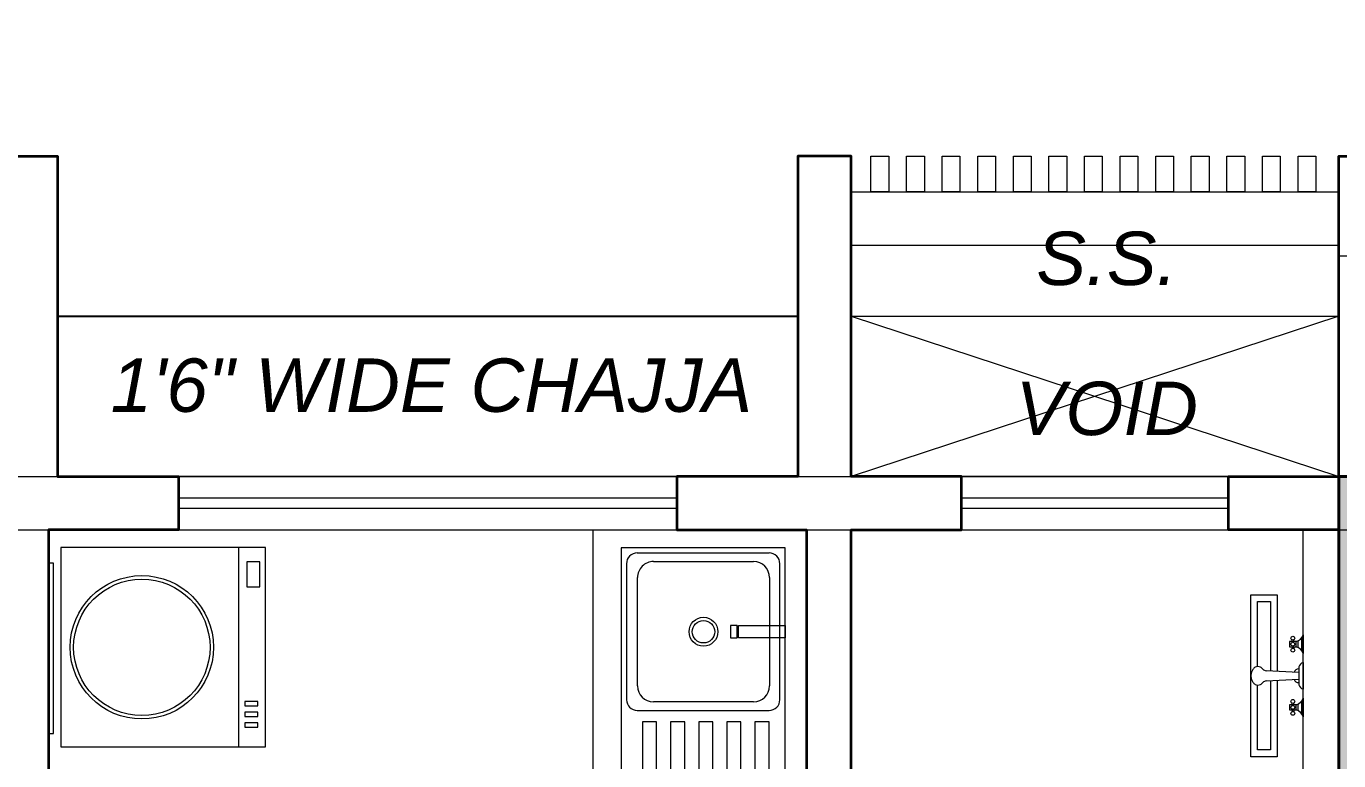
# Model space of a CAD drawing. Header units: millimetres. Extents: x 0 to 125073, y 0 to 71249.
# Drawn here: x 78022 to 81709, y 57410 to 59474 of the extents above; entities that cross this region are included whole.
import ezdxf
from ezdxf.lldxf.tags import DXFTag

# ---------------------------------------------------------------- set-up
doc = ezdxf.new("R2010")
doc.units = ezdxf.units.MM
doc.linetypes.add('DASH', pattern=[1, 0.5, -0.5])
for name, color, linetype, lineweight, true_color in [('DA_BEAM', 7, 'DASH', 15, 0xc2c20000), ('DA_BUILDING LINE', 7, 'Continuous', 9, 0xc2db0000), ('DA_FURNITURE', 102, 'Continuous', 5, 0xc2666666)]:
    doc.layers.add(name, color=color, linetype=linetype, lineweight=lineweight, true_color=true_color)
for name, color, linetype, lineweight in [('DA_CARPET AREA RERA', 30, 'Continuous', 9), ('DA_COLUMN', 40, 'Continuous', 40), ('DA_DOTTED LINES', 8, 'DASH', 5), ('DA_ELEVATION FEATURE', 5, 'Continuous', 5), ('DA_LINE', 155, 'Continuous', 9), ('DA_TEXT IN SQ.FT', 193, 'Continuous', 9), ('DA_WALL', 7, 'Continuous', 35), ('DA_WINDOW', 4, 'Continuous', 9)]:
    doc.layers.add(name, color=color, linetype=linetype, lineweight=lineweight)
for name, color, linetype in [('DA_CHAJJA', 44, 'Continuous'), ('DA_COLUMN HATCH', 251, 'Continuous'), ('DA_DOOR', 35, 'Continuous')]:
    doc.layers.add(name, color=color, linetype=linetype)
doc.styles.get("Standard").update_dxf_attribs({"font": 'arial.ttf'})
tags = doc.linetypes.add('( Hidden )', pattern=[0.375, 0.25, -0.125]).pattern_tags.tags
tags[6:7] = [DXFTag(74, 4), DXFTag(75, 0), DXFTag(340, '0'), DXFTag(46, 1.0), DXFTag(50, 0.0), DXFTag(44, 0.0), DXFTag(45, 0.0)]
tags[4:5] = [DXFTag(74, 4), DXFTag(75, 0), DXFTag(340, '0'), DXFTag(46, 1.0), DXFTag(50, 0.0), DXFTag(44, 0.0), DXFTag(45, 0.0)]

# ---------------------------------------------------------------- blocks, each defined once
blk = doc.blocks.new('GSHGJSDFGJ')
at = {"layer": 'DA_BUILDING LINE', "linetype": '( Hidden )', "ltscale": 500}
blk.add_lwpolyline([(-29863.6, 94886.5), (-27778.6, 94886.5), (-27778.6, 99156.5), (-24428.6, 99156.5), (-24428.6, 98536.5), (-19333.6, 98536.5), (-19333.6, 99156.5), (-12833.6, 99156.5), (-12833.6, 98536.5), (-11313.6, 98536.5), (-11313.6, 98086.5), (-8908.6, 98086.5), (-8908.6, 99801.5), (-4698.6, 99801.5), (-4698.6, 97871.5), (-3283.6, 97871.5), (-3283.6, 99801.5), (676.4, 99801.5)], dxfattribs=at)
blk = doc.blocks.new('WASHING MACHINE1')
at = {"linetype": 'Continuous'}
for p, q in [((10326.3552, 5531.1311), (10326.9152, 5531.1311)), ((10326.3552, 5530.556), (10326.3552, 5531.1311)), ((10326.4111, 5531.1096), (10326.4233, 5531.1096)), ((10326.4111, 5531.0728), (10326.4111, 5531.1096)), ((10326.4233, 5531.1096), (10326.4233, 5531.0728)), ((10326.4408, 5531.1096), (10326.4531, 5531.1096)), ((10326.4408, 5531.0728), (10326.4408, 5531.1096)), ((10326.4531, 5531.1096), (10326.4531, 5531.0728)), ((10326.4706, 5531.0728), (10326.4706, 5531.1096)), ((10326.4706, 5531.1096), (10326.4828, 5531.1096)), ((10326.4828, 5531.1096), (10326.4828, 5531.0728)), ((10326.8055, 5531.1149), (10326.8755, 5531.1149)), ((10326.8055, 5531.0781), (10326.8055, 5531.1149)), ((10326.8755, 5531.1149), (10326.8755, 5531.0781)), ((10326.9152, 5531.1311), (10326.9152, 5530.556)), ((10326.4233, 5531.0728), (10326.4111, 5531.0728)), ((10326.4531, 5531.0728), (10326.4408, 5531.0728)), ((10326.4828, 5531.0728), (10326.4706, 5531.0728)), ((10326.8755, 5531.0781), (10326.8055, 5531.0781)), ((10326.3552, 5531.0561), (10326.9152, 5531.0561)), ((10326.9152, 5530.556), (10326.3552, 5530.556)), ((10326.393, 5530.5351), (10326.8714, 5530.5351)), ((10326.393, 5530.5211), (10326.393, 5530.5351)), ((10326.8714, 5530.5211), (10326.393, 5530.5211)), ((10326.8714, 5530.5351), (10326.8714, 5530.5211))]:
    blk.add_line(p, q, dxfattribs=at)
blk = doc.blocks.new('eww')
at = {"layer": 'DA_FURNITURE'}
for radius in [0.2014, 0.1916]:
    blk.add_circle((-2207.1169, 1541.465), radius, dxfattribs=at)
at = {"layer": 'DA_FURNITURE', "xscale": -1, "rotation": 270}
blk.add_blockref('WASHING MACHINE1', (-7737.9003, -8785.1702), dxfattribs=at)
blk = doc.blocks.new('t5r7ui68')
at = {"layer": 'DA_FURNITURE'}
for p, q in [((3503.2333, 922.1039), (3502.1892, 922.1039)), ((3502.1892, 922.1039), (3502.1892, 921.6432)), ((3503.2333, 921.6432), (3503.2333, 922.1039)), ((3502.6164, 922.0889), (3502.2341, 922.0889)), ((3502.2732, 922.0598), (3502.5773, 922.0598)), ((3502.2042, 922.059), (3502.2042, 921.6882)), ((3502.6463, 921.6882), (3502.6463, 922.059)), ((3502.2282, 921.734), (3502.2282, 922.0149)), ((3502.6223, 922.0149), (3502.6223, 921.734)), ((3502.2341, 921.6582), (3502.6164, 921.6582)), ((3502.5773, 921.689), (3502.2732, 921.689)), ((3502.1892, 921.6432), (3503.2333, 921.6432))]:
    blk.add_line(p, q, dxfattribs=at)
at = {"layer": 'DA_FURNITURE', "ltscale": 2}
for points in [[(3502.4076, 921.9732), (3502.4076, 922.1039), (3502.4429, 922.1039), (3502.4429, 921.9732)], [(3502.4429, 921.9503), (3502.4429, 921.9689), (3502.4076, 921.9689), (3502.4076, 921.9503)]]:
    blk.add_lwpolyline(points, close=True, dxfattribs=at)
at = {"layer": 'DA_FURNITURE'}
for points in [[(3503.2099, 922.0191), (3503.2099, 922.0586), (3502.6789, 922.0586), (3502.6789, 922.0191)], [(3503.2099, 921.9401), (3503.2099, 921.9796), (3502.6789, 921.9796), (3502.6789, 921.9401)], [(3503.2099, 921.8611), (3503.2099, 921.9006), (3502.6789, 921.9006), (3502.6789, 921.8611)], [(3503.2099, 921.7822), (3503.2099, 921.8216), (3502.6789, 921.8216), (3502.6789, 921.7822)], [(3503.2099, 921.7032), (3503.2099, 921.7427), (3502.6789, 921.7427), (3502.6789, 921.7032)]]:
    blk.add_lwpolyline(points, close=True, dxfattribs=at)
for radius in [0.0405, 0.0315]:
    blk.add_circle((3502.4253, 921.8744), radius, dxfattribs=at)
for centre, radius, start, end in [((3502.2341, 922.059), 0.03, 90, 180), ((3502.2732, 922.0149), 0.045, 90, 180), ((3502.5773, 922.0149), 0.045, 0, 90), ((3502.6164, 922.059), 0.03, 0, 90), ((3502.2732, 921.734), 0.045, 180, 270), ((3502.5773, 921.734), 0.045, 270, 0), ((3502.2341, 921.6882), 0.03, 180, 270), ((3502.6164, 921.6882), 0.03, 270, 0)]:
    blk.add_arc(centre, radius, start, end, dxfattribs=at)
blk = doc.blocks.new('tap')
at = {"layer": 'DA_FURNITURE'}
for p, q in [((-0.1835, -0.2062), (-0.1835, -0.1402)), ((-0.1835, -0.2062), (-0.1835, -0.1402)), ((-0.1775, -0.1944), (-0.1775, -0.1519)), ((-0.1775, -0.1944), (-0.1775, -0.1519)), ((-0.1655, -0.1616), (-0.1655, -0.1845)), ((-0.1655, -0.1616), (-0.1655, -0.1845)), ((-0.1355, -0.1642), (-0.1595, -0.1642)), ((-0.1595, -0.1642), (-0.1595, -0.1822)), ((-0.1355, -0.1642), (-0.1595, -0.1642)), ((-0.1595, -0.1642), (-0.1595, -0.1822)), ((-0.1595, -0.1822), (-0.1355, -0.1822)), ((-0.1595, -0.1822), (-0.1355, -0.1822)), ((-0.1505, -0.1642), (-0.1505, -0.1582)), ((-0.1505, -0.1642), (-0.1505, -0.1582)), ((-0.1505, -0.1822), (-0.1505, -0.1882)), ((-0.1505, -0.1822), (-0.1505, -0.1882)), ((-0.1445, -0.1642), (-0.1445, -0.1582)), ((-0.1445, -0.1642), (-0.1445, -0.1582)), ((-0.1445, -0.1822), (-0.1445, -0.1882)), ((-0.1445, -0.1822), (-0.1445, -0.1882)), ((-0.1355, -0.1822), (-0.1355, -0.1642)), ((-0.1355, -0.1822), (-0.1355, -0.1642)), ((-0.1835, -0.331), (-0.1835, -0.2374)), ((-0.1835, -0.331), (-0.1835, -0.2374)), ((-0.1679, -0.3154), (-0.1679, -0.253)), ((-0.1679, -0.3154), (-0.1679, -0.253)), ((-0.0541, -0.2665), (-0.1679, -0.2721)), ((-0.0541, -0.2665), (-0.1679, -0.2721)), ((-0.1679, -0.2962), (-0.0541, -0.3018)), ((-0.1679, -0.2962), (-0.0541, -0.3018)), ((-0.1835, -0.4282), (-0.1835, -0.3622)), ((-0.1835, -0.4282), (-0.1835, -0.3622)), ((-0.1775, -0.4164), (-0.1775, -0.3739)), ((-0.1775, -0.4164), (-0.1775, -0.3739)), ((-0.1655, -0.3836), (-0.1655, -0.4065)), ((-0.1655, -0.3836), (-0.1655, -0.4065)), ((-0.1355, -0.3862), (-0.1595, -0.3862)), ((-0.1595, -0.3862), (-0.1595, -0.4042)), ((-0.1355, -0.3862), (-0.1595, -0.3862)), ((-0.1595, -0.3862), (-0.1595, -0.4042)), ((-0.1595, -0.4042), (-0.1355, -0.4042)), ((-0.1595, -0.4042), (-0.1355, -0.4042)), ((-0.1505, -0.3862), (-0.1505, -0.3802)), ((-0.1505, -0.3862), (-0.1505, -0.3802)), ((-0.1505, -0.4042), (-0.1505, -0.4102)), ((-0.1505, -0.4042), (-0.1505, -0.4102)), ((-0.1445, -0.3862), (-0.1445, -0.3802)), ((-0.1445, -0.3862), (-0.1445, -0.3802)), ((-0.1445, -0.4042), (-0.1445, -0.4102)), ((-0.1445, -0.4042), (-0.1445, -0.4102)), ((-0.1355, -0.4042), (-0.1355, -0.3862)), ((-0.1355, -0.4042), (-0.1355, -0.3862))]:
    blk.add_line(p, q, dxfattribs=at)
for points in [[(-0.0928, -0.2684), (-0.0928, 0), (0, 0), (0, -0.5683), (-0.0928, -0.5683), (-0.0928, -0.2999)], [(-0.0692, -0.2672), (-0.0692, -0.0237), (-0.0236, -0.0237), (-0.0236, -0.2515)], [(-0.0236, -0.3169), (-0.0236, -0.5446), (-0.0692, -0.5446), (-0.0692, -0.3011)]]:
    blk.add_lwpolyline(points, dxfattribs=at)
for centre in [(-0.1475, -0.1522), (-0.1475, -0.1522), (-0.1475, -0.1732), (-0.1475, -0.1732), (-0.1475, -0.1942), (-0.1475, -0.1942), (-0.1475, -0.3742), (-0.1475, -0.3742), (-0.1475, -0.3952), (-0.1475, -0.3952), (-0.1475, -0.4162), (-0.1475, -0.4162)]:
    blk.add_circle(centre, 0.00671, dxfattribs=at)
for centre, radius, start, end in [((-0.1505, -0.1312), 0.0342, 195.2551, 254.7449), ((-0.1505, -0.1312), 0.0342, 195.2551, 254.7449), ((-0.1505, -0.2152), 0.0342, 105.2551, 164.7449), ((-0.1505, -0.2152), 0.0342, 105.2551, 164.7449), ((-0.1899, -0.2593), 0.0229, 16.1502, 73.8498), ((-0.1899, -0.2593), 0.0229, 16.1502, 73.8498), ((-0.1674, -0.2766), 0.0165, 18.5395, 91.7649), ((-0.1674, -0.2766), 0.0165, 18.5395, 91.7649), ((-0.0581, -0.2424), 0.0244, 279.6247, 312.4678), ((-0.0581, -0.2424), 0.0244, 279.6247, 312.4678), ((-0.0209, -0.2769), 0.0265, 119.848, 141.5659), ((-0.0209, -0.2769), 0.0265, 119.848, 141.5659), ((-0.0247, -0.2702), 0.0188, 90, 119.848), ((-0.0247, -0.2702), 0.0188, 90, 119.848), ((-0.0247, -0.2702), 0.0188, 60.152, 90), ((-0.0247, -0.2702), 0.0188, 60.152, 90), ((-0.0286, -0.2769), 0.0265, 35.8238, 60.152), ((-0.0286, -0.2769), 0.0265, 35.8238, 60.152), ((-0.0346, -0.2813), 0.034, 16.6468, 35.8238), ((-0.0346, -0.2813), 0.034, 16.6468, 35.8238), ((-0.0442, -0.2842), 0.044, 0, 16.6468), ((-0.0442, -0.2842), 0.044, 0, 16.6468), ((-0.1899, -0.309), 0.0229, 286.1502, 343.8498), ((-0.1899, -0.309), 0.0229, 286.1502, 343.8498), ((-0.1674, -0.2917), 0.0165, 268.2351, 341.4605), ((-0.1674, -0.2917), 0.0165, 268.2351, 341.4605), ((-0.0581, -0.3259), 0.0244, 47.5322, 80.3753), ((-0.0581, -0.3259), 0.0244, 47.5322, 80.3753), ((-0.0209, -0.2914), 0.0265, 218.4341, 240.152), ((-0.0209, -0.2914), 0.0265, 218.4341, 240.152), ((-0.0247, -0.2981), 0.0188, 240.152, 270), ((-0.0247, -0.2981), 0.0188, 240.152, 270), ((-0.0247, -0.2981), 0.0188, 270, 299.848), ((-0.0247, -0.2981), 0.0188, 270, 299.848), ((-0.0286, -0.2914), 0.0265, 299.848, 324.1762), ((-0.0286, -0.2914), 0.0265, 299.848, 324.1762), ((-0.0346, -0.287), 0.034, 324.1762, 343.3532), ((-0.0346, -0.287), 0.034, 324.1762, 343.3532), ((-0.0442, -0.2842), 0.044, 343.3532, 360), ((-0.0442, -0.2842), 0.044, 343.3532, 360), ((-0.1505, -0.3532), 0.0342, 195.2551, 254.7449), ((-0.1505, -0.3532), 0.0342, 195.2551, 254.7449), ((-0.1505, -0.4372), 0.0342, 105.2551, 164.7449), ((-0.1505, -0.4372), 0.0342, 105.2551, 164.7449)]:
    blk.add_arc(centre, radius, start, end, dxfattribs=at)
blk = doc.blocks.new('DFDV V V')
at = {"layer": 'DA_FURNITURE'}
blk.add_line((79.3684, 414.9005), (79.3684, 414.9005), dxfattribs=at)
at = {"layer": 'DA_FURNITURE', "lineweight": 9}
blk.add_lwpolyline([(77.2734, 415.1305), (77.8734, 415.1305), (77.8734, 411.5055), (77.2734, 411.5055)], close=True, dxfattribs=at)
at = {"layer": 'DA_FURNITURE'}
blk.add_lwpolyline([(79.3684, 414.3105), (79.3684, 412.6555), (78.8134, 412.6555), (78.8134, 413.2305), (79.2184, 413.2305), (79.2184, 414.1105), (79.2684, 414.1105), (79.2684, 415.1305), (79.3684, 415.1305)], close=True, dxfattribs=at)
at = {"layer": 'DA_DOOR', "color": 7}
blk.add_blockref('eww', (2283.1226, -1126.6644), dxfattribs=at)
at = {"layer": 'DA_FURNITURE', "lineweight": 9, "rotation": 270}
blk.add_blockref('t5r7ui68', (-844.2908, 3917.2697), dxfattribs=at)
at = {"layer": 'DA_FURNITURE', "xscale": 0.8000000000000018, "yscale": 0.8000000000000018, "zscale": 0.8000000000000018, "rotation": 180}
blk.add_blockref('tap', (79.1216, 414.4932), dxfattribs=at)
blk = doc.blocks.new('11TH 2nd')
at = {"layer": 'DA_BEAM', "linetype": 'ByBlock', "ltscale": 200}
for p, q in [((6291.3734, 1441.8381), (6292.7434, 1441.8381)), ((6291.3734, 1441.6881), (6292.7434, 1441.6881))]:
    blk.add_line(p, q, dxfattribs=at)
at = {"layer": 'DA_CARPET AREA RERA'}
blk.add_lwpolyline([(6285.0534, 1431.8081), (6285.2034, 1431.8081), (6286.7434, 1431.8081), (6286.7432, 1437.3881), (6284.4484, 1437.3881), (6284.4484, 1441.5081), (6287.4984, 1441.5081), (6287.4984, 1440.8881), (6292.7434, 1440.8881), (6292.8934, 1440.8881), (6292.8934, 1441.5081), (6295.9184, 1441.5081), (6295.9184, 1433.1531), (6292.8934, 1433.1531), (6292.8934, 1433.7631), (6291.2484, 1433.7631), (6291.2484, 1430.5881), (6291.2484, 1430.4381), (6288.2484, 1430.4381), (6288.2484, 1430.5881), (6285.0534, 1430.5881), (6285.0534, 1431.6481)], close=True, dxfattribs=at)
at = {"layer": 'DA_CHAJJA'}
blk.add_line((6289.1434, 1441.4881), (6291.2234, 1441.4881), dxfattribs=at)
at = {"layer": 'DA_DOTTED LINES', "ltscale": 300}
for p, q in [((6291.3734, 1441.4881), (6292.7434, 1441.0381)), ((6292.7434, 1441.4881), (6291.3734, 1441.0381))]:
    blk.add_line(p, q, dxfattribs=at)
at = {"layer": 'DA_ELEVATION FEATURE'}
for points in [[(6291.4791, 1441.9381), (6291.4791, 1441.8381), (6291.4291, 1441.8381), (6291.4291, 1441.9381)], [(6291.5791, 1441.9381), (6291.5791, 1441.8381), (6291.5291, 1441.8381), (6291.5291, 1441.9381)], [(6291.6791, 1441.9381), (6291.6791, 1441.8381), (6291.6291, 1441.8381), (6291.6291, 1441.9381)], [(6291.7791, 1441.9381), (6291.7791, 1441.8381), (6291.7291, 1441.8381), (6291.7291, 1441.9381)], [(6291.8791, 1441.9381), (6291.8791, 1441.8381), (6291.8291, 1441.8381), (6291.8291, 1441.9381)], [(6291.9791, 1441.9381), (6291.9791, 1441.8381), (6291.9291, 1441.8381), (6291.9291, 1441.9381)], [(6292.0791, 1441.9381), (6292.0791, 1441.8381), (6292.0291, 1441.8381), (6292.0291, 1441.9381)], [(6292.1791, 1441.9381), (6292.1791, 1441.8381), (6292.1291, 1441.8381), (6292.1291, 1441.9381)], [(6292.2791, 1441.9381), (6292.2791, 1441.8381), (6292.2291, 1441.8381), (6292.2291, 1441.9381)], [(6292.3791, 1441.9381), (6292.3791, 1441.8381), (6292.3291, 1441.8381), (6292.3291, 1441.9381)], [(6292.4791, 1441.9381), (6292.4791, 1441.8381), (6292.4291, 1441.8381), (6292.4291, 1441.9381)], [(6292.5791, 1441.9381), (6292.5791, 1441.8381), (6292.5291, 1441.8381), (6292.5291, 1441.9381)], [(6292.6791, 1441.9381), (6292.6791, 1441.8381), (6292.6291, 1441.8381), (6292.6291, 1441.9381)]]:
    blk.add_lwpolyline(points, close=True, dxfattribs=at)
at = {"layer": 'DA_LINE'}
blk.add_line((6291.3734, 1441.4881), (6292.7434, 1441.4881), dxfattribs=at)
at = {"layer": 'DA_WALL'}
blk.add_lwpolyline([(6288.9934, 1438.4131), (6288.9934, 1440.8881), (6288.6834, 1440.8881), (6288.6834, 1441.0381), (6288.9934, 1441.0381), (6288.9934, 1441.7881), (6288.9934, 1441.7881), (6288.9934, 1441.9381), (6289.1434, 1441.9381), (6289.1434, 1441.0381), (6289.4834, 1441.0381), (6289.4834, 1440.8881), (6289.1184, 1440.8881), (6289.1184, 1437.2631), (6288.9934, 1437.2631), (6288.9934, 1438.2881)], dxfattribs=at)
for points in [[(6291.3734, 1438.4131), (6291.3734, 1440.8881), (6291.6834, 1440.8881), (6291.6834, 1441.0381), (6291.3734, 1441.0381), (6291.3734, 1441.7881), (6291.3734, 1441.7881), (6291.3734, 1441.9381), (6291.2234, 1441.9381), (6291.2234, 1441.0381), (6290.8834, 1441.0381), (6290.8834, 1440.8881), (6291.2484, 1440.8881), (6291.2484, 1437.2631), (6291.3734, 1437.2631), (6291.3734, 1438.2881)], [(6292.7434, 1441.0381), (6292.7434, 1441.0381), (6292.7434, 1441.7831), (6292.7434, 1441.7831), (6292.7434, 1441.9381), (6292.8934, 1441.9381), (6292.8934, 1441.0381)], [(6292.7434, 1440.8881), (6292.4334, 1440.8881), (6292.4334, 1441.0381), (6292.7434, 1441.0381)]]:
    blk.add_lwpolyline(points, close=True, dxfattribs=at)
at = {"layer": 'DA_WINDOW'}
for points in [[(6289.4834, 1440.8881), (6290.8834, 1440.8881), (6290.8834, 1441.0381), (6289.4834, 1441.0381)], [(6291.6834, 1440.8881), (6292.4334, 1440.8881), (6292.4334, 1441.0381), (6291.6834, 1441.0381)], [(6289.4834, 1440.9781), (6290.8834, 1440.9781), (6290.8834, 1440.9481), (6289.4834, 1440.9481)], [(6291.6834, 1440.9781), (6292.4334, 1440.9781), (6292.4334, 1440.9481), (6291.6834, 1440.9481)]]:
    blk.add_lwpolyline(points, close=True, dxfattribs=at)
blk = doc.blocks.new('SDFHSDFGN')
at = {"layer": 'DA_COLUMN HATCH', "true_color": 0x636466}
h = blk.add_hatch(color=251, dxfattribs=at)
h.dxf.hatch_style = 1
h.paths.add_polyline_path([(-37688.6, 97346.5), (-37688.6, 97576.5), (-38888.6, 97576.5), (-38888.6, 97346.5)])
h.paths.add_polyline_path([(-31373.6, 96376.5), (-31143.6, 96376.5), (-31143.6, 97576.5), (-31373.6, 97576.5)])
h.paths.add_polyline_path([(-27778.6, 97036.5), (-27548.6, 97036.5), (-27548.6, 98236.5), (-27778.6, 98236.5)])
h.paths.add_polyline_path([(-24578.6, 97336.5), (-24348.6, 97336.5), (-24348.6, 98236.5), (-24578.6, 98236.5)])
h.paths.add_polyline_path([(-19333.6, 98536.5), (-19333.6, 97336.5), (-19103.6, 97336.5), (-19103.6, 98536.5)])
h.paths.add_polyline_path([(-13063.6, 97336.5), (-12833.6, 97336.5), (-12833.6, 98536.5), (-13063.6, 98536.5)])
h.paths.add_polyline_path([(-11543.6, 97636.5), (-11313.6, 97636.5), (-11313.6, 98536.5), (-11543.6, 98536.5)])
h.paths.add_polyline_path([(-8908.6, 94991.5), (-7708.6, 94991.5), (-7708.6, 94761.5), (-8908.6, 94761.5)])
h.paths.add_polyline_path([(-13063.6, 91111.5), (-12833.6, 91111.5), (-12833.6, 92311.5), (-13063.6, 92311.5)])
h.paths.add_polyline_path([(-19333.6, 91111.5), (-19103.6, 91111.5), (-19103.6, 92311.5), (-19333.6, 92311.5)])
h.paths.add_polyline_path([(-5998.6, 91111.5), (-5258.6, 91111.5), (-5258.6, 91341.5), (-5998.6, 91341.5)])
h.paths.add_polyline_path([(-1283.6, 91111.5), (-383.6, 91111.5), (-383.6, 91341.5), (-1283.6, 91341.5)])
h.paths.add_polyline_path([(2171.4, 90061.5), (2171.4, 91261.5), (1941.4, 91261.5), (1941.4, 90061.5)])
h.paths.add_polyline_path([(4621.4, 90061.5), (5821.4, 90061.5), (5821.4, 90291.5), (4621.4, 90291.5)])
h.paths.add_polyline_path([(4621.4, 95111.5), (5821.4, 95111.5), (5821.4, 95341.5), (4621.4, 95341.5)])
h.paths.add_polyline_path([(4621.4, 98611.5), (5821.4, 98611.5), (5821.4, 98841.5), (4621.4, 98841.5)])
h.paths.add_polyline_path([(-39638.6, 89246.5), (-38138.6, 89246.5), (-38138.6, 89476.5), (-39638.6, 89476.5)])
h.paths.add_polyline_path([(-31143.6, 92421.5), (-31143.6, 92651.5), (-32343.6, 92651.5), (-32343.6, 92421.5)])
h.paths.add_polyline_path([(-31513.6, 86346.5), (-29713.6, 86346.5), (-29713.6, 86576.5), (-31513.6, 86576.5)])
h.paths.add_polyline_path([(-31513.6, 82896.5), (-29713.6, 82896.5), (-29713.6, 83126.5), (-31513.6, 83126.5)])
h.paths.add_polyline_path([(-31518.6, 78051.5), (-30518.6, 78051.5), (-30518.6, 78281.5), (-31518.6, 78281.5)])
h.paths.add_polyline_path([(-32143.6, 76821.5), (-31143.6, 76821.5), (-31143.6, 77051.5), (-32143.6, 77051.5)])
h.paths.add_polyline_path([(-31893.6, 71896.5), (-31893.6, 72126.5), (-33093.6, 72126.5), (-33093.6, 71896.5)])
h.paths.add_polyline_path([(-37688.6, 71896.5), (-37688.6, 72126.5), (-38888.6, 72126.5), (-38888.6, 71896.5)])
h.paths.add_polyline_path([(-38438.6, 76796.5), (-38438.6, 77026.5), (-39638.6, 77026.5), (-39638.6, 76796.5)])
h.paths.add_polyline_path([(-38138.6, 79996.5), (-38138.6, 80226.5), (-39638.6, 80226.5), (-39638.6, 79996.5)])
h.paths.add_polyline_path([(-38438.6, 92446.5), (-38438.6, 92676.5), (-39638.6, 92676.5), (-39638.6, 92446.5)])
h.paths.add_polyline_path([(-31518.6, 91422), (-31288.6, 91422), (-31288.6, 89927), (-31518.6, 89927)])
h.paths.add_polyline_path([(-20908.6, 91111.5), (-20678.6, 91111.5), (-20678.6, 89881.5), (-20908.6, 89881.5)])
h.paths.add_polyline_path([(-11313.6, 92011.5), (-11313.6, 91111.5), (-11543.6, 91111.5), (-11543.6, 92011.5)])
h.paths.add_polyline_path([(1941.4, 97316.5), (2171.4, 97316.5), (2171.4, 98841.5), (1941.4, 98841.5)])
at = {"layer": 'DA_COLUMN'}
blk.add_lwpolyline([(-19333.6, 98536.5), (-19333.6, 97336.5), (-19103.6, 97336.5), (-19103.6, 98536.5)], close=True, dxfattribs=at)
blk = doc.blocks.new('A$Cfed68cb1')
at = {"layer": 'DA_TEXT IN SQ.FT', "char_height": 0.15, "attachment_point": 1}
for s, insert in [('\\pxqc;{\\fArial|b0|i1|c0|p34;S.S.}', (-29.3493, 0.3829)), ('\\pxqc;{\\fArial|b0|i1|c0|p34;1\'6" WIDE CHAJJA}', (-31.2469, 0.0266)), ('\\pxqc;{\\fArial|b0|i1|c0|p34;VOID}', (-29.3493, -0.0387))]:
    blk.add_mtext_dynamic_manual_height_columns(s, width=4.965248, gutter_width=12.5, heights=[-0.1551], dxfattribs=dict(at, insert=insert))

msp = doc.modelspace()

# ---------------------------------------------------------------- block references
at = {"color": 1, "xscale": 1000, "yscale": 1000, "zscale": 1000}
msp.add_blockref('A$Cfed68cb1', (107924.22813, 58513.9767), dxfattribs=at)
msp.add_blockref('SDFHSDFGN', (101042.82231, -40327.54866))
at = {"layer": 'DA_BUILDING LINE'}
msp.add_blockref('GSHGJSDFGJ', (101042.82231, -40327.54866), dxfattribs=at)
at = {"layer": 'DA_FURNITURE', "xscale": 1000, "yscale": 1000, "zscale": 1000}
msp.add_blockref('DFDV V V', (2340.78936, -357071.57208), dxfattribs=at)
at = {"layer": 'DA_WALL', "xscale": 1000, "yscale": 1000, "zscale": 1000}
msp.add_blockref('11TH 2nd', (-6211034.12977, -1382829.13082), dxfattribs=at)

doc.saveas('drawing.dxf')
